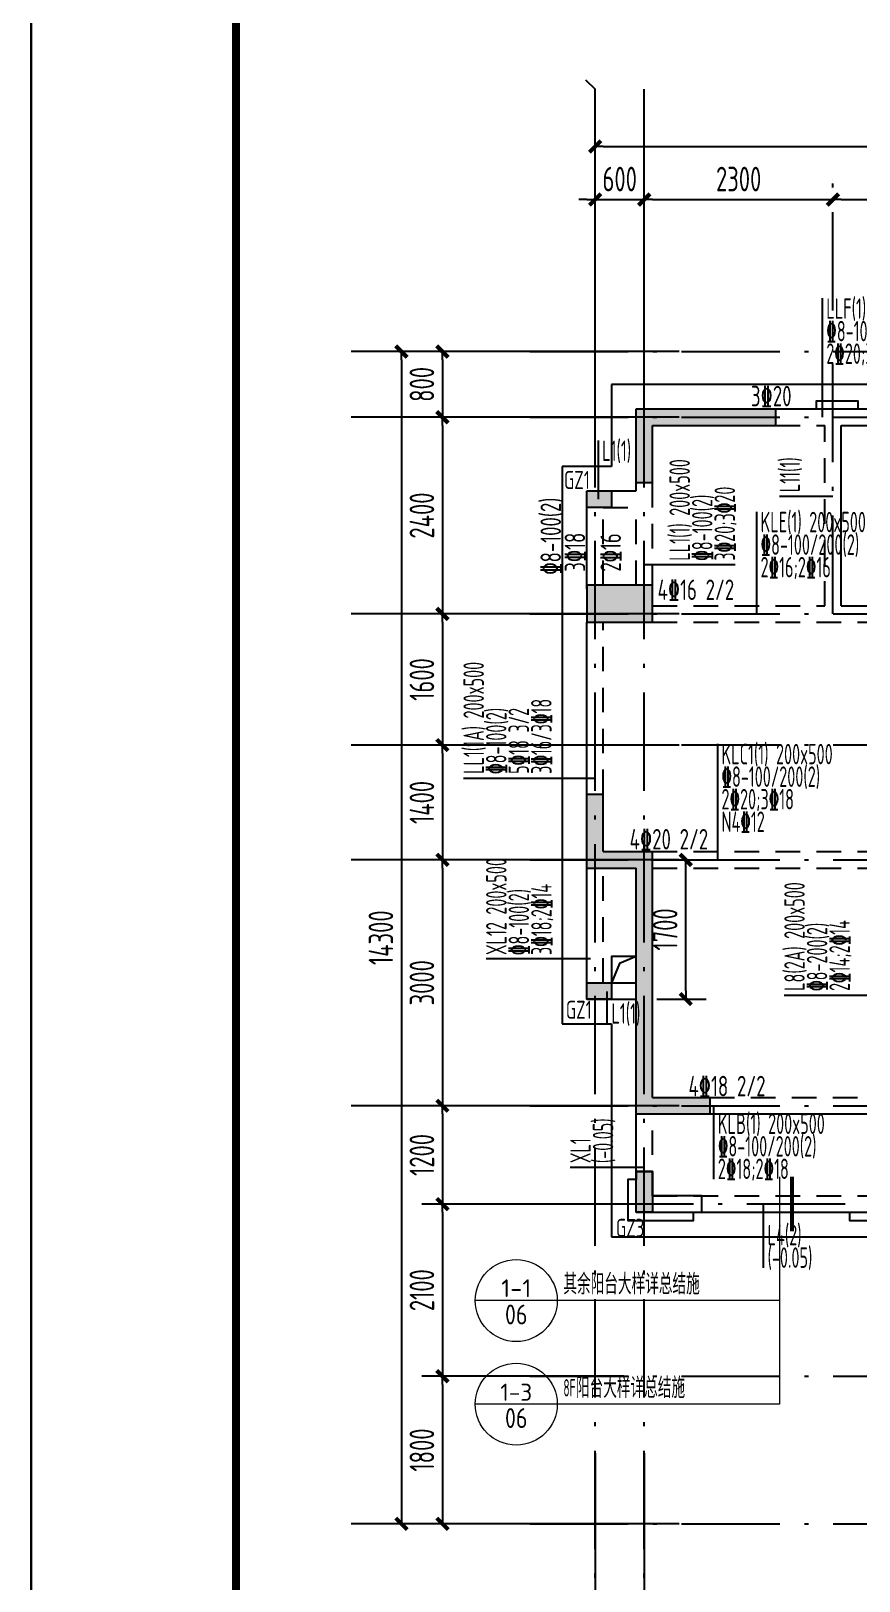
# Model space of a CAD drawing. Extents: x 580289 to 1106878, y -144605 to 78052.
# Drawn here: x 848694 to 858789, y -52852 to -33943 of the extents above; entities that cross this region are included whole.
import ezdxf
from ezdxf.enums import TextEntityAlignment as Align

# ---------------------------------------------------------------- set-up
doc = ezdxf.new("R2010")
doc.units = 0
doc.header["$LTSCALE"] = 100
doc.linetypes.add('2', pattern=[18.5, 12, -3, 0.5, -3])
doc.linetypes.add('3', pattern=[5, 3, -2])
doc.layers.get('0').update_dxf_attribs({"linetype": 'CONTINUOUS'})
doc.layers.get('Defpoints').update_dxf_attribs({"linetype": 'CONTINUOUS'})
for name, color, linetype in [('AXIS', 3, 'CONTINUOUS'), ('COLU', 7, 'CONTINUOUS'), ('DIM', 3, 'CONTINUOUS'), ('HATCH', 254, 'CONTINUOUS'), ('jiangcha', 5, 'CONTINUOUS'), ('T图框', 7, 'CONTINUOUS'), ('xj', 6, 'CONTINUOUS'), ('图框', 254, 'CONTINUOUS'), ('垂直标注', 2, 'CONTINUOUS'), ('构造柱', 7, 'CONTINUOUS'), ('梁', 4, 'CONTINUOUS'), ('梁原位标注', 7, 'CONTINUOUS'), ('梁虚线', 134, '3'), ('水平标注', 2, 'CONTINUOUS'), ('管道井', 3, 'CONTINUOUS'), ('网格', 253, '2')]:
    doc.layers.add(name, color=color, linetype=linetype)
doc.layers.add('DIM_IDEN', color=1, linetype='CONTINUOUS', lineweight=18)
doc.styles.add('_TCH_LABEL', font='tssdeng.shx', dxfattribs={"width": 0.7, "bigfont": 'tssdchn.shx'})
doc.styles.get("Standard").update_dxf_attribs({"font": 'tssdeng.shx', "width": 0.7, "bigfont": 'tssdchn.shx'})
doc.styles.add('TSSD_Dimension', font='Tssdeng.shx', dxfattribs={"width": 0.7, "bigfont": 'tssdchn.shx'})
doc.dimstyles.new('TSSD_100_100$0', dxfattribs={"dimtxt": 300, "dimasz": 100, "dimexe": 250, "dimexo": 250, "dimgap": 100, "dimtad": 1, "dimdec": 0, "dimzin": 0, "dimdsep": 46, "dimtxsty": 'TSSD_Dimension', "dimblk": '_TSDBK', "dimblk1": '_TSDBK', "dimblk2": '_TSDBK', "dimsah": 1, "dimcen": 0, "dimclrt": 7, "dimadec": 0, "dimazin": 0, "dimtfac": 1, "dimtdec": 0, "dimtix": 1, "dimtmove": 2, "dimatfit": 3, "dimldrblk": '_TSDBK', "dimfxl": 1, "dimtolj": 1, "dimtzin": 0, "dimarcsym": 0})

# ---------------------------------------------------------------- blocks, each defined once
blk = doc.blocks.new('A$C72C84CBD')
at = {"layer": '图框', "color": 0}
for points in [[(0, 0), (0, 59400), (84100, 59400), (84100, 0)], [(0, 0), (84100, 0), (84100, 59400), (0, 59400)]]:
    blk.add_lwpolyline(points, close=True, dxfattribs=at)
at = {"layer": '图框', "color": 0, "const_width": 100}
blk.add_lwpolyline([(2500, 1000), (83100, 1000), (83100, 58400), (2500, 58400)], close=True, dxfattribs=at)
blk = doc.blocks.new('图框')
at = {"layer": 'T图框', "color": 4}
blk.add_blockref('A$C72C84CBD', (602717, 102744), dxfattribs=at)
blk = doc.blocks.new('_TSDBK')
blk.add_line((-1, 0), (0, 0))
at = {"const_width": 0.5}
blk.add_lwpolyline([(-0.7, -0.7), (0.7, 0.7)], dxfattribs=at)
blk = doc.blocks.new('*D1996')
at = {"layer": 'Defpoints', "color": 0}
for p in [(-24700, 8155), (-24100, 8155), (-24100, 8155)]:
    blk.add_point(p, dxfattribs=at)
at = {"layer": 'DIM', "color": 0, "lineweight": -2}
for p, q in [((-24800, 8155), (-24900, 8155)), ((-24700, 8155), (-24100, 8155)), ((-24000, 8155), (-23900, 8155))]:
    blk.add_line(p, q, dxfattribs=at)
at = {"layer": 'DIM', "color": 0, "lineweight": -2, "xscale": 100, "yscale": 100, "zscale": 100}
blk.add_blockref('_TSDBK', (-24700, 8155), dxfattribs=at)
at = {"layer": 'DIM', "color": 0, "lineweight": -2, "xscale": 100, "yscale": 100, "zscale": 100, "rotation": 180}
blk.add_blockref('_TSDBK', (-24100, 8155), dxfattribs=at)
at = {"layer": 'DIM', "color": 7, "insert": (-24400, 8405), "char_height": 300, "attachment_point": 5, "style": 'TSSD_Dimension'}
blk.add_mtext('\\A1;600', dxfattribs=at)
blk = doc.blocks.new('*D1997')
at = {"layer": 'Defpoints', "color": 0}
for p in [(-24100, 8155), (-21800, 8155), (-21800, 8155)]:
    blk.add_point(p, dxfattribs=at)
at = {"layer": 'DIM', "color": 0, "lineweight": -2}
for p, q in [((-21800, 8405), (-21800, 8405)), ((-24000, 8155), (-21900, 8155))]:
    blk.add_line(p, q, dxfattribs=at)
at = {"layer": 'DIM', "color": 0, "lineweight": -2, "xscale": 100, "yscale": 100, "zscale": 100, "rotation": 180}
blk.add_blockref('_TSDBK', (-24100, 8155), dxfattribs=at)
at = {"layer": 'DIM', "color": 0, "lineweight": -2, "xscale": 100, "yscale": 100, "zscale": 100}
blk.add_blockref('_TSDBK', (-21800, 8155), dxfattribs=at)
at = {"layer": 'DIM', "color": 7, "insert": (-22950, 8405), "char_height": 300, "attachment_point": 5, "style": 'TSSD_Dimension'}
blk.add_mtext('\\A1;2300', dxfattribs=at)
blk = doc.blocks.new('*D1998')
at = {"layer": 'Defpoints', "color": 0}
for p in [(-21800, 8155), (-19900, 8155), (-19900, 8155)]:
    blk.add_point(p, dxfattribs=at)
at = {"layer": 'DIM', "color": 0, "lineweight": -2}
for p, q in [((-21700, 8155), (-20000, 8155)), ((-19900, 7905), (-19900, 7905))]:
    blk.add_line(p, q, dxfattribs=at)
at = {"layer": 'DIM', "color": 0, "lineweight": -2, "xscale": 100, "yscale": 100, "zscale": 100, "rotation": 180}
blk.add_blockref('_TSDBK', (-21800, 8155), dxfattribs=at)
at = {"layer": 'DIM', "color": 0, "lineweight": -2, "xscale": 100, "yscale": 100, "zscale": 100}
blk.add_blockref('_TSDBK', (-19900, 8155), dxfattribs=at)
at = {"layer": 'DIM', "color": 7, "insert": (-20850, 8405), "char_height": 300, "attachment_point": 5, "style": 'TSSD_Dimension'}
blk.add_mtext('\\A1;1900', dxfattribs=at)
blk = doc.blocks.new('*D2017')
at = {"layer": 'Defpoints', "color": 0}
for p in [(-24700, 8802), (24500, 8802), (24500, 8802)]:
    blk.add_point(p, dxfattribs=at)
at = {"layer": 'DIM', "color": 0, "lineweight": -2}
for p, q in [((-24600, 8802), (24400, 8802)), ((-24700, 8552), (-24700, 8552))]:
    blk.add_line(p, q, dxfattribs=at)
at = {"layer": 'DIM', "color": 0, "lineweight": -2, "xscale": 100, "yscale": 100, "zscale": 100, "rotation": 180}
blk.add_blockref('_TSDBK', (-24700, 8802), dxfattribs=at)
at = {"layer": 'DIM', "color": 0, "lineweight": -2, "xscale": 100, "yscale": 100, "zscale": 100}
blk.add_blockref('_TSDBK', (24500, 8802), dxfattribs=at)
at = {"layer": 'DIM', "color": 7, "insert": (-100, 9052), "char_height": 300, "attachment_point": 5, "style": 'TSSD_Dimension'}
blk.add_mtext('\\A1;49200', dxfattribs=at)
blk = doc.blocks.new('*D2018')
at = {"layer": 'Defpoints', "color": 0}
for p in [(-26562, 6300), (-26562, 5500), (-26562, 5500)]:
    blk.add_point(p, dxfattribs=at)
at = {"layer": 'DIM', "color": 0, "lineweight": -2}
blk.add_line((-26562, 6200), (-26562, 5600), dxfattribs=at)
at = {"layer": 'DIM', "color": 0, "lineweight": -2, "xscale": 100, "yscale": 100, "zscale": 100}
for p, rotation in [((-26562, 6300), 90), ((-26562, 5500), 270)]:
    blk.add_blockref('_TSDBK', p, dxfattribs=dict(at, rotation=rotation))
at = {"layer": 'DIM', "color": 7, "insert": (-26812, 5900), "char_height": 300, "attachment_point": 5, "rotation": 90, "style": 'TSSD_Dimension'}
blk.add_mtext('\\A1;800', dxfattribs=at)
blk = doc.blocks.new('*D2019')
at = {"layer": 'Defpoints', "color": 0}
for p in [(-26562, 5500), (-26562, 3100), (-26562, 3100)]:
    blk.add_point(p, dxfattribs=at)
at = {"layer": 'DIM', "color": 0, "lineweight": -2}
for p, q in [((-26562, 5400), (-26562, 3200)), ((-26312, 3100), (-26312, 3100))]:
    blk.add_line(p, q, dxfattribs=at)
at = {"layer": 'DIM', "color": 0, "lineweight": -2, "xscale": 100, "yscale": 100, "zscale": 100}
for p, rotation in [((-26562, 5500), 90), ((-26562, 3100), 270)]:
    blk.add_blockref('_TSDBK', p, dxfattribs=dict(at, rotation=rotation))
at = {"layer": 'DIM', "color": 7, "insert": (-26812, 4300), "char_height": 300, "attachment_point": 5, "rotation": 90, "style": 'TSSD_Dimension'}
blk.add_mtext('\\A1;2400', dxfattribs=at)
blk = doc.blocks.new('*D2020')
at = {"layer": 'Defpoints', "color": 0}
for p in [(-26562, 3100), (-26562, 1500), (-26562, 1500)]:
    blk.add_point(p, dxfattribs=at)
at = {"layer": 'DIM', "color": 0, "lineweight": -2}
for p, q in [((-26312, 3100), (-26312, 3100)), ((-26562, 3000), (-26562, 1600)), ((-26312, 1500), (-26312, 1500))]:
    blk.add_line(p, q, dxfattribs=at)
at = {"layer": 'DIM', "color": 0, "lineweight": -2, "xscale": 100, "yscale": 100, "zscale": 100}
for p, rotation in [((-26562, 3100), 90), ((-26562, 1500), 270)]:
    blk.add_blockref('_TSDBK', p, dxfattribs=dict(at, rotation=rotation))
at = {"layer": 'DIM', "color": 7, "insert": (-26812, 2300), "char_height": 300, "attachment_point": 5, "rotation": 90, "style": 'TSSD_Dimension'}
blk.add_mtext('\\A1;1600', dxfattribs=at)
blk = doc.blocks.new('*D2021')
at = {"layer": 'Defpoints', "color": 0}
for p in [(-26562, 1500), (-26562, 100), (-26562, 100)]:
    blk.add_point(p, dxfattribs=at)
at = {"layer": 'DIM', "color": 0, "lineweight": -2}
for p, q in [((-26562, 1400), (-26562, 200)), ((-26312, 1500), (-26312, 1500)), ((-26312, 100), (-26312, 100))]:
    blk.add_line(p, q, dxfattribs=at)
at = {"layer": 'DIM', "color": 0, "lineweight": -2, "xscale": 100, "yscale": 100, "zscale": 100}
for p, rotation in [((-26562, 1500), 90), ((-26562, 100), 270)]:
    blk.add_blockref('_TSDBK', p, dxfattribs=dict(at, rotation=rotation))
at = {"layer": 'DIM', "color": 7, "insert": (-26812, 800), "char_height": 300, "attachment_point": 5, "rotation": 90, "style": 'TSSD_Dimension'}
blk.add_mtext('\\A1;1400', dxfattribs=at)
blk = doc.blocks.new('*D2022')
at = {"layer": 'Defpoints', "color": 0}
for p in [(-26562, 100), (-26562, -2900), (-26562, -2900)]:
    blk.add_point(p, dxfattribs=at)
at = {"layer": 'DIM', "color": 0, "lineweight": -2}
for p, q in [((-26562, 0), (-26562, -2800)), ((-26312, 100), (-26312, 100)), ((-26312, -2900), (-26312, -2900))]:
    blk.add_line(p, q, dxfattribs=at)
at = {"layer": 'DIM', "color": 0, "lineweight": -2, "xscale": 100, "yscale": 100, "zscale": 100}
for p, rotation in [((-26562, 100), 90), ((-26562, -2900), 270)]:
    blk.add_blockref('_TSDBK', p, dxfattribs=dict(at, rotation=rotation))
at = {"layer": 'DIM', "color": 7, "insert": (-26812, -1400), "char_height": 300, "attachment_point": 5, "rotation": 90, "style": 'TSSD_Dimension'}
blk.add_mtext('\\A1;3000', dxfattribs=at)
blk = doc.blocks.new('*D2023')
at = {"layer": 'Defpoints', "color": 0}
for p in [(-25498, -6200), (-26562, -8000), (-25498, -8000)]:
    blk.add_point(p, dxfattribs=at)
at = {"layer": 'DIM', "color": 0, "lineweight": -2}
for p, q in [((-25748, -6200), (-26812, -6200)), ((-26562, -6300), (-26562, -7900)), ((-25748, -8000), (-26812, -8000))]:
    blk.add_line(p, q, dxfattribs=at)
at = {"layer": 'DIM', "color": 0, "lineweight": -2, "xscale": 100, "yscale": 100, "zscale": 100}
for p, rotation in [((-26562, -6200), 90), ((-26562, -8000), 270)]:
    blk.add_blockref('_TSDBK', p, dxfattribs=dict(at, rotation=rotation))
at = {"layer": 'DIM', "color": 7, "insert": (-26812, -7100), "char_height": 300, "attachment_point": 5, "rotation": 90, "style": 'TSSD_Dimension'}
blk.add_mtext('\\A1;1800', dxfattribs=at)
blk = doc.blocks.new('*D2024')
at = {"layer": 'Defpoints', "color": 0}
for p in [(-27062, 6300), (-27062, -8000), (-27062, -8000)]:
    blk.add_point(p, dxfattribs=at)
at = {"layer": 'DIM', "color": 0, "lineweight": -2}
for p, q in [((-27312, 6300), (-27312, 6300)), ((-27062, 6200), (-27062, -7900))]:
    blk.add_line(p, q, dxfattribs=at)
at = {"layer": 'DIM', "color": 0, "lineweight": -2, "xscale": 100, "yscale": 100, "zscale": 100}
for p, rotation in [((-27062, 6300), 90), ((-27062, -8000), 270)]:
    blk.add_blockref('_TSDBK', p, dxfattribs=dict(at, rotation=rotation))
at = {"layer": 'DIM', "color": 7, "insert": (-27312, -850), "char_height": 300, "attachment_point": 5, "rotation": 90, "style": 'TSSD_Dimension'}
blk.add_mtext('\\A1;14300', dxfattribs=at)
blk = doc.blocks.new('*D2057')
at = {"layer": 'Defpoints', "color": 0}
for p in [(-24200, -2900), (-26562, -4100), (-24200, -4100)]:
    blk.add_point(p, dxfattribs=at)
at = {"layer": 'DIM', "color": 0, "lineweight": -2}
for p, q in [((-24450, -2900), (-26812, -2900)), ((-26562, -3000), (-26562, -4000)), ((-24450, -4100), (-26812, -4100))]:
    blk.add_line(p, q, dxfattribs=at)
at = {"layer": 'DIM', "color": 0, "lineweight": -2, "xscale": 100, "yscale": 100, "zscale": 100}
for p, rotation in [((-26562, -2900), 90), ((-26562, -4100), 270)]:
    blk.add_blockref('_TSDBK', p, dxfattribs=dict(at, rotation=rotation))
at = {"layer": 'DIM', "color": 7, "insert": (-26812, -3500), "char_height": 300, "attachment_point": 5, "rotation": 90, "style": 'TSSD_Dimension'}
blk.add_mtext('\\A1;1200', dxfattribs=at)
blk = doc.blocks.new('*D2058')
at = {"layer": 'Defpoints', "color": 0}
for p in [(-24200, -4100), (-26562, -6200), (-24100, -6200)]:
    blk.add_point(p, dxfattribs=at)
at = {"layer": 'DIM', "color": 0, "lineweight": -2}
for p, q in [((-24450, -4100), (-26812, -4100)), ((-26562, -4200), (-26562, -6100)), ((-24350, -6200), (-26812, -6200))]:
    blk.add_line(p, q, dxfattribs=at)
at = {"layer": 'DIM', "color": 0, "lineweight": -2, "xscale": 100, "yscale": 100, "zscale": 100}
for p, rotation in [((-26562, -4100), 90), ((-26562, -6200), 270)]:
    blk.add_blockref('_TSDBK', p, dxfattribs=dict(at, rotation=rotation))
at = {"layer": 'DIM', "color": 7, "insert": (-26812, -5150), "char_height": 300, "attachment_point": 5, "rotation": 90, "style": 'TSSD_Dimension'}
blk.add_mtext('\\A1;2100', dxfattribs=at)
blk = doc.blocks.new('*D1080')
at = {"layer": 'Defpoints', "color": 0}
for p in [(856037, -44054), (856676, -44054), (856072, -45753)]:
    blk.add_point(p, dxfattribs=at)
at = {"layer": 'DIM', "color": 0, "lineweight": -2}
for p, q in [((856287, -44054), (856926, -44054)), ((856676, -45653), (856676, -44154)), ((856322, -45753), (856926, -45753))]:
    blk.add_line(p, q, dxfattribs=at)
at = {"layer": 'DIM', "color": 0, "lineweight": -2, "xscale": 100, "yscale": 100, "zscale": 100}
for p, rotation in [((856676, -44054), 90), ((856676, -45753), 270)]:
    blk.add_blockref('_TSDBK', p, dxfattribs=dict(at, rotation=rotation))
at = {"layer": 'DIM', "color": 7, "insert": (856426, -44903), "char_height": 300, "attachment_point": 5, "rotation": 90, "style": 'TSSD_Dimension'}
blk.add_mtext('\\A1;1700', dxfattribs=at)
blk = doc.blocks.new('biaozhun2')
at = {"layer": 'HATCH'}
h = blk.add_hatch(color=256, dxfattribs=at)
h.paths.add_polyline_path([(-19500, -8100), (-19500, -7400), (-19900, -7400), (-19900, -8100)])
h.paths.add_polyline_path([(-24000, 3000), (-24000, 3450), (-24800, 3450), (-24800, 3000)])
h.paths.add_polyline_path([(-20500, 5400), (-20500, 5600), (-20000, 5600), (-20000, 6400), (-19200, 6400), (-19200, 6200), (-19800, 6200), (-19800, 5400)])
h.paths.add_polyline_path([(-24000, 4700), (-24200, 4700), (-24200, 5600), (-22500, 5600), (-22500, 5400), (-24000, 5400)])
h.paths.add_polyline_path([(-19700, -3000), (-19900, -3000), (-19900, -1900), (-19400, -1900), (-19400, 0), (-19999.3, 0), (-19999.3, 200), (-19200, 200), (-19200, -2100), (-19700, -2100)])
h.paths.add_polyline_path([(-24200, -3000), (-24200, 0), (-24800, 0), (-24800, 900), (-24600, 900), (-24600, 200), (-24000, 200), (-24000, -2800), (-23300, -2800), (-23300, -3000)])
h.paths.add_polyline_path([(-20000, 3200), (-19800, 3200), (-19800, 1600), (-19100, 1600), (-19100, 1400), (-20000, 1400)])
edge = h.paths.add_edge_path()
edge.add_line((-18000, 6200), (-18000, 6400))
edge.add_line((-18000, 6400), (-17200, 6400))
edge.add_line((-18000, 6200), (-17400, 6200))
at = {"layer": 'AXIS'}
for p, q in [((-24817.2, 9617.2), (-24700, 9500)), ((-24700, 5500), (-24700, 9500)), ((-24100, 5500), (-24100, 9500)), ((-23674.2, 6300), (-27674.2, 6300)), ((-23674.2, 5500), (-27674.2, 5500)), ((-23674.2, 3100), (-27674.2, 3100)), ((-23674.2, 1500), (-27674.2, 1500)), ((-23674.2, 100), (-27674.2, 100)), ((-23674.2, -2900), (-27674.2, -2900)), ((-24700, -7138.2), (-24700, -11138.2)), ((-24100, -7138.2), (-24100, -11138.2)), ((-23674.2, -8000), (-27674.2, -8000))]:
    blk.add_line(p, q, dxfattribs=at)
at = {"layer": 'COLU'}
for points in [[(-24200, 5600), (-22500, 5600)], [(-24200, 4700), (-24200, 5600)], [(-24200, 5600), (-22500, 5600)], [(-24200, 4700), (-24200, 5600)], [(-22500, 5600), (-22500, 5400)], [(-22500, 5600), (-22500, 5400)], [(-24000, 5400), (-22500, 5400)], [(-24000, 4700), (-24000, 5400)], [(-24000, 5400), (-22500, 5400)], [(-24000, 4700), (-24000, 5400)], [(-24000, 4700), (-24200, 4700)], [(-24000, 4700), (-24200, 4700)], [(-24800, 0), (-24800, 900)], [(-24800, 900), (-24600, 900)], [(-24800, 0), (-24800, 900)], [(-24800, 900), (-24600, 900)], [(-24600, 200), (-24600, 900)], [(-24600, 200), (-24600, 900)], [(-24600, 200), (-24000, 200)], [(-24600, 200), (-24000, 200)], [(-24000, -2800), (-24000, 200)], [(-24000, -2800), (-24000, 200)], [(-24800, 0), (-24200, 0)], [(-24800, 0), (-24200, 0)], [(-24200, -3000), (-24200, 0)], [(-24200, -3000), (-24200, 0)], [(-24000, -2800), (-23300, -2800)], [(-24000, -2800), (-23300, -2800)], [(-23300, -2800), (-23300, -3000)], [(-23300, -2800), (-23300, -3000)], [(-24200, -3000), (-23300, -3000)], [(-24200, -3000), (-23300, -3000)]]:
    blk.add_lwpolyline(points, dxfattribs=at)
blk.add_lwpolyline([(-24000, 3000), (-24000, 3450), (-24800, 3450), (-24800, 3000)], close=True, dxfattribs=at)
blk.add_lwpolyline([(-24000, 3000), (-24000, 3450), (-24800, 3450), (-24800, 3000)], close=True, dxfattribs=at)
at = {"layer": '梁'}
for p, q in [((-22500, 5600), (-20500, 5600)), ((-21700, 3200), (-21700, 5400)), ((-21700, 5400), (-20500, 5400)), ((-24800, 4600), (-24200, 4600)), ((-24800, 3400), (-24800, 4600)), ((-24200, 4600), (-24200, 4700)), ((-21700, 3200), (-20000, 3200)), ((-24800, 900), (-24800, 3000)), ((-24800, -1600), (-24800, 0)), ((-24800, -1600), (-24200, -1600)), ((-24200, -4200), (-24200, -3000)), ((-23300, -3000), (-21200, -3000)), ((-24200, -4200), (-21100, -4200))]:
    blk.add_line(p, q, dxfattribs=at)
at = {"layer": '梁虚线'}
for p, q in [((-22500, 5400), (-21900, 5400)), ((-21900, 3200), (-21900, 5400)), ((-24000, 4500), (-24000, 4700)), ((-24600, 4400), (-24200, 4400)), ((-24600, 3450), (-24600, 4400)), ((-24200, 3450), (-24200, 4400)), ((-24000, 3400), (-24000, 4500)), ((-24000, 3200), (-21900, 3200)), ((-24600, 900), (-24600, 3000)), ((-24000, 3000), (-20000, 3000)), ((-24000, 200), (-19999.3, 200)), ((-24600, -1400), (-24600, 0)), ((-24000, 0), (-21200, 0)), ((-24600, -1400), (-24200, -1400)), ((-23300, -2800), (-21200, -2800)), ((-24000, -4000), (-24000, -3000)), ((-24000, -4000), (-21200, -4000))]:
    blk.add_line(p, q, dxfattribs=at)
at = {"layer": '管道井', "color": 6}
blk.add_lwpolyline([(-24200, -1078.7), (-24500, -1078.7), (-24500, -1398.7), (-24200, -1398.7)], close=True, dxfattribs=at)
blk.add_lwpolyline([(-24200, -1078.7), (-24401, -1166.6), (-24500, -1398.7)], dxfattribs=at)
at = {"layer": '网格'}
for p, q in [((-24700, -10158), (-24700, 8494.5)), ((-24100, -10158), (-24100, 8494.5)), ((-21800, 3100), (-21800, 8494.5)), ((-25497.6, 6300), (25297.6, 6300)), ((-25497.6, 5500), (25297.6, 5500)), ((-25497.6, 3100), (25297.6, 3100)), ((-25497.6, 1501.3), (25297.6, 1500)), ((-25497.6, 100), (25297.6, 100)), ((-25497.6, -2900), (25297.6, -2900)), ((-19800, -4099.7), (-25797.6, -4099.7)), ((-25497.6, -6200), (25297.6, -6200)), ((-25497.6, -8000), (25297.6, -8000))]:
    blk.add_line(p, q, dxfattribs=at)
at = {"layer": 'DIM'}
for base, p1, p2, picture, middle in [((24500, 8801.9), (-24700, 8801.9), (24500, 8801.9), '*D2017', (-100, 9051.9)), ((-24100, 8155.3), (-24700, 8155.3), (-24100, 8155.3), '*D1996', (-24400, 8405.3)), ((-21800, 8155.3), (-24100, 8155.3), (-21800, 8155.3), '*D1997', (-22950, 8405.3)), ((-19900, 8155.3), (-21800, 8155.3), (-19900, 8155.3), '*D1998', (-20850, 8405.3))]:
    dim = blk.add_linear_dim(base=base, p1=p1, p2=p2, dimstyle='TSSD_100_100$0', dxfattribs=at)
    dim.commit()
    dim.dimension.update_dxf_attribs({"geometry": picture, "text_midpoint": middle})
for base, p1, p2, picture, middle in [((-27062.2, -8000), (-27062.2, 6300), (-27062.2, -8000), '*D2024', (-27312.2, -850)), ((-26562.1, 5500), (-26562.1, 6300), (-26562.1, 5500), '*D2018', (-26812.1, 5900)), ((-26562.1, 3100), (-26562.1, 5500), (-26562.1, 3100), '*D2019', (-26812.1, 4300)), ((-26562.1, 1500), (-26562.1, 3100), (-26562.1, 1500), '*D2020', (-26812.1, 2300)), ((-26562.1, 100), (-26562.1, 1500), (-26562.1, 100), '*D2021', (-26812.1, 800)), ((-26562.1, -2900), (-26562.1, 100), (-26562.1, -2900), '*D2022', (-26812.1, -1400)), ((-26562.1, -4099.7), (-24200, -2900), (-24200, -4099.7), '*D2057', (-26812.1, -3499.8)), ((-26562.1, -6200), (-24200, -4099.7), (-24100, -6200), '*D2058', (-26812.1, -5149.8)), ((-26562.1, -8000), (-25497.6, -6200), (-25497.6, -8000), '*D2023', (-26812.1, -7100))]:
    dim = blk.add_linear_dim(base=base, p1=p1, p2=p2, angle=90, dimstyle='TSSD_100_100$0', dxfattribs=at)
    dim.commit()
    dim.dimension.update_dxf_attribs({"geometry": picture, "text_midpoint": middle})

msp = doc.modelspace()

# ---------------------------------------------------------------- hatches: boundary and pattern name
at = {"layer": 'HATCH'}
for points in [[(855771.6, -39755.2), (855771.6, -39553.9), (855471.6, -39553.9), (855471.6, -39755.2)], [(855771.6, -45753.9), (855771.6, -45552.6), (855471.6, -45552.6), (855471.6, -45753.9)]]:
    msp.add_hatch(color=256, dxfattribs=at).paths.add_polyline_path(points)
h = msp.add_hatch(color=256, dxfattribs=at)
h.paths.add_polyline_path([(856171.6, -48252.6), (856271.6, -48252.6), (856271.6, -47954), (856271.6, -47954), (856271.6, -47854), (856171.6, -47854)])
h.paths.add_polyline_path([(856171.6, -47854), (856071.6, -47854), (856071.6, -48154), (856071.6, -48154), (856071.6, -48252.6), (856171.6, -48252.6)])
h.paths.add_polyline_path([(856071.6, -48252.6), (856071.6, -48353.9), (856171.6, -48353.9), (856171.6, -48252.6)])
h.paths.add_polyline_path([(856171.6, -48252.6), (856171.6, -48353.9), (856271.6, -48353.9), (856271.6, -48252.6)])

# ---------------------------------------------------------------- linework, layer by layer
at = {"layer": 'DIM_IDEN', "color": 3}
for p, q in [((857821.6, -47920.2), (857821.6, -49430.4)), ((857821.6, -47920.2), (857821.6, -50482.8)), ((857821.6, -47920.2), (857821.6, -50694.2)), ((855110, -49430.4), (854110, -49430.4)), ((857821.6, -49430.4), (855110, -49430.4)), ((855110, -50694.2), (854110, -50694.2)), ((857821.6, -50694.2), (855110, -50694.2))]:
    msp.add_line(p, q, dxfattribs=at)
at = {"layer": 'DIM_IDEN', "color": 3, "const_width": 50}
msp.add_lwpolyline([(857971.6, -47920.2), (857971.6, -48585.7)], dxfattribs=at)
msp.add_lwpolyline([(857971.6, -47920.2), (857971.6, -48585.7)], dxfattribs=at)
msp.add_lwpolyline([(857971.6, -47920.2), (857971.6, -48585.7)], dxfattribs=at)
at = {"layer": 'DIM_IDEN', "color": 3}
for centre in [(854610, -49430.4), (854610, -50694.2)]:
    msp.add_circle(centre, 500, dxfattribs=at)
at = {"layer": 'xj'}
for p, q in [((860271.6, -38254), (855771.6, -38254)), ((855771.6, -38254), (855771.6, -39253.9)), ((855771.6, -39253.9), (855171.6, -39253.9)), ((855171.6, -39253.9), (855171.6, -46053.9)), ((855171.6, -46053.9), (855771.6, -46053.9)), ((855771.6, -46053.9), (855771.6, -48654)), ((855771.6, -48654), (859271.6, -48654))]:
    msp.add_line(p, q, dxfattribs=at)
for points in [[(858271.6, -38554), (858271.6, -38454), (858773.7, -38454), (858773.7, -38554)], [(858271.6, -38554), (858271.6, -38454), (858773.7, -38454), (858773.7, -38554)], [(858671.6, -48354), (858671.6, -48454), (859271.6, -48454), (859271.6, -48354)], [(858671.6, -48354), (858671.6, -48454), (859271.6, -48454), (859271.6, -48354)]]:
    msp.add_lwpolyline(points, dxfattribs=at)
msp.add_lwpolyline([(856271.6, -47954), (856271.6, -47854), (856071.6, -47854), (856071.6, -47954), (855971.6, -47954), (855971.6, -48454), (856771.6, -48454), (856771.6, -48354), (856871.6, -48354), (856871.6, -48154), (856271.6, -48154)], close=True, dxfattribs=at)
msp.add_lwpolyline([(856271.6, -47954), (856271.6, -47854), (856071.6, -47854), (856071.6, -47954), (855971.6, -47954), (855971.6, -48454), (856771.6, -48454), (856771.6, -48354), (856871.6, -48354), (856871.6, -48154), (856271.6, -48154)], close=True, dxfattribs=at)
at = {"layer": '垂直标注'}
for p, q in [((857820.8, -39618.2), (858471.6, -39618.2)), ((857277.6, -40454.6), (856171.6, -40454.6)), ((853966.1, -43055.8), (855571.6, -43055.8)), ((854242, -45255.9), (855514.4, -45255.9)), ((857877.7, -45703.3), (859150.1, -45703.3)), ((855268.3, -47804.2), (856171.6, -47804.2))]:
    msp.add_line(p, q, dxfattribs=at)
at = {"layer": '构造柱'}
for points in [[(855471.6, -39553.9), (855771.6, -39553.9), (855771.6, -39755.2), (855471.6, -39755.2)], [(855471.6, -45552.6), (855771.6, -45552.6), (855771.6, -45753.9), (855471.6, -45753.9)], [(856071.6, -47854), (856271.6, -47854), (856271.6, -48353.9), (856071.6, -48353.9)]]:
    msp.add_lwpolyline(points, close=True, dxfattribs=at)
at = {"layer": '水平标注'}
for p, q in [((858340.2, -37204), (858340.2, -38654)), ((855607.5, -38938.4), (855607.5, -39654)), ((857538.8, -39808.3), (857538.8, -41054)), ((857062, -42639.1), (857062, -44054)), ((855720.2, -46053.1), (855720.2, -45658.9)), ((857018, -47948.4), (857018, -47054)), ((857623.9, -49031.4), (857623.9, -48254))]:
    msp.add_line(p, q, dxfattribs=at)

# ---------------------------------------------------------------- block references
at = {"layer": 'jiangcha'}
msp.add_blockref('biaozhun2', (880271.6, -44153.9), dxfattribs=at)
at = {"layer": 'T图框'}
msp.add_blockref('图框', (245976.7, -166440.6), dxfattribs=at)

# ---------------------------------------------------------------- texts
at = {"layer": 'DIM_IDEN', "color": 7, "style": '_TCH_LABEL'}
for s, height, width, p in [('其余阳台大样详总结施', 250, 0.7, (855185, -49355.4)), ('8F', 212.5, 0.494118, (855185, -50601.1)), ('阳台大样详总结施', 250, 0.7, (855338.4, -50619.2))]:
    msp.add_text(s, height=height, dxfattribs=dict(at, width=width)).set_placement(p)
for s, height, width, p, p2 in [('1-1', 215.81, 0.803636, (854426.5, -49387.2), (854793.4, -49387.2)), ('06', 242.45, 0.892929, (854472.6, -49721.3), (854747.4, -49721.3)), ('1-3', 207.96, 0.808889, (854415.9, -50652.6), (854804.1, -50652.6)), ('06', 242.45, 0.892929, (854472.6, -50985.1), (854747.4, -50985.1))]:
    msp.add_text(s, height=height, dxfattribs=dict(at, width=width)).set_placement(p, p2, align=Align.FIT)
at = {"layer": '垂直标注', "width": 0.6}
for s, p in [('LL1(1) 200x500', (856727.6, -40404.6)), ('L11(1)', (858070.8, -39568.2)), ('3\x8420;3\x8420', (857277.6, -40404.6)), ('%%1328-100(2)', (857002.6, -40404.6)), ('LL1(1A) 200x500', (854216.1, -43005.8)), ('3\x8416/3\x8418', (855041.1, -43005.8)), ('%%1328-100(2)', (854491.1, -43005.8)), ('5\x8418 3/2', (854766.1, -43005.8)), ('XL12 200x500', (854492, -45215.4)), ('\x848-100(2)', (854767, -45215.4)), ('3%%13218;2%%13214', (855042, -45215.4)), ('L8(2A) 200x500', (858127.7, -45653.3)), ('2\x8414;2\x8414', (858677.7, -45653.3)), ('\x848-200(2)', (858402.7, -45653.3)), ('(-0.05)', (855793.3, -47754.2)), ('XL1', (855518.3, -47754.2))]:
    msp.add_text(s, height=250, rotation=90, dxfattribs=at).set_placement(p)
at = {"layer": '构造柱', "width": 0.7}
for s, p in [('GZ1', (855192.5, -39530.1)), ('GZ1', (855215.5, -45993.2)), ('GZ3', (855826.5, -48654))]:
    msp.add_text(s, height=220, dxfattribs=at).set_placement(p)
at = {"layer": '梁原位标注', "width": 0.7}
for s, p in [('3\x8420', (857470.8, -38521.1)), ('4%%13216 2/2', (856332.8, -40884)), ('4\x8420 2/2', (855991.8, -43927.7)), ('4\x8418 2/2', (856709.9, -46938.8))]:
    msp.add_text(s, height=250, dxfattribs=at).set_placement(p)
for s, p in [('\x848-100(2)', (855155.6, -40575.6)), ('3%%13218', (855450.4, -40539.8)), ('2\x8416', (855886.5, -40538.1))]:
    msp.add_text(s, height=250, rotation=90, dxfattribs=at).set_placement(p)
at = {"layer": '水平标注', "width": 0.6}
for s, p in [('LLF(1) 200x500', (858390.2, -37454)), ('%%1328-100(2)', (858390.2, -37729)), ('2\x8420;3\x8420', (858390.2, -38004)), ('L1(1)', (855657.5, -39188.4)), ('KLE(1) 200x500', (857588.8, -40058.3)), ('\x848-100/200(2)', (857588.8, -40333.3)), ('2%%13216;2%%13216', (857588.8, -40608.3)), ('KLC1(1) 200x500', (857112, -42889.1)), ('\x848-100/200(2)', (857112, -43164.1)), ('2\x8420;3\x8418', (857112, -43439.1)), ('N4\x8412', (857112, -43714.1)), ('L1(1)', (855770.2, -46053.1)), ('KLB(1) 200x500', (857068, -47398.4)), ('\x848-100/200(2)', (857068, -47673.4)), ('2\x8418;2\x8418', (857068, -47948.4)), ('L4(2)', (857673.9, -48756.4)), ('(-0.05)', (857673.9, -49031.4))]:
    msp.add_text(s, height=250, dxfattribs=at).set_placement(p)

# ---------------------------------------------------------------- dimensions: what is measured, and where the dimension line sits
at = {"layer": 'DIM'}
dim = msp.add_linear_dim(base=(856675.8, -44053.9), p1=(856071.6, -45752.6), p2=(856037, -44053.9), angle=90, text='1700', dimstyle='TSSD_100_100$0', dxfattribs=at)
dim.commit()
dim.dimension.update_dxf_attribs({"geometry": '*D1080', "text_midpoint": (856425.8, -44903.3)})

doc.saveas('drawing.dxf')
